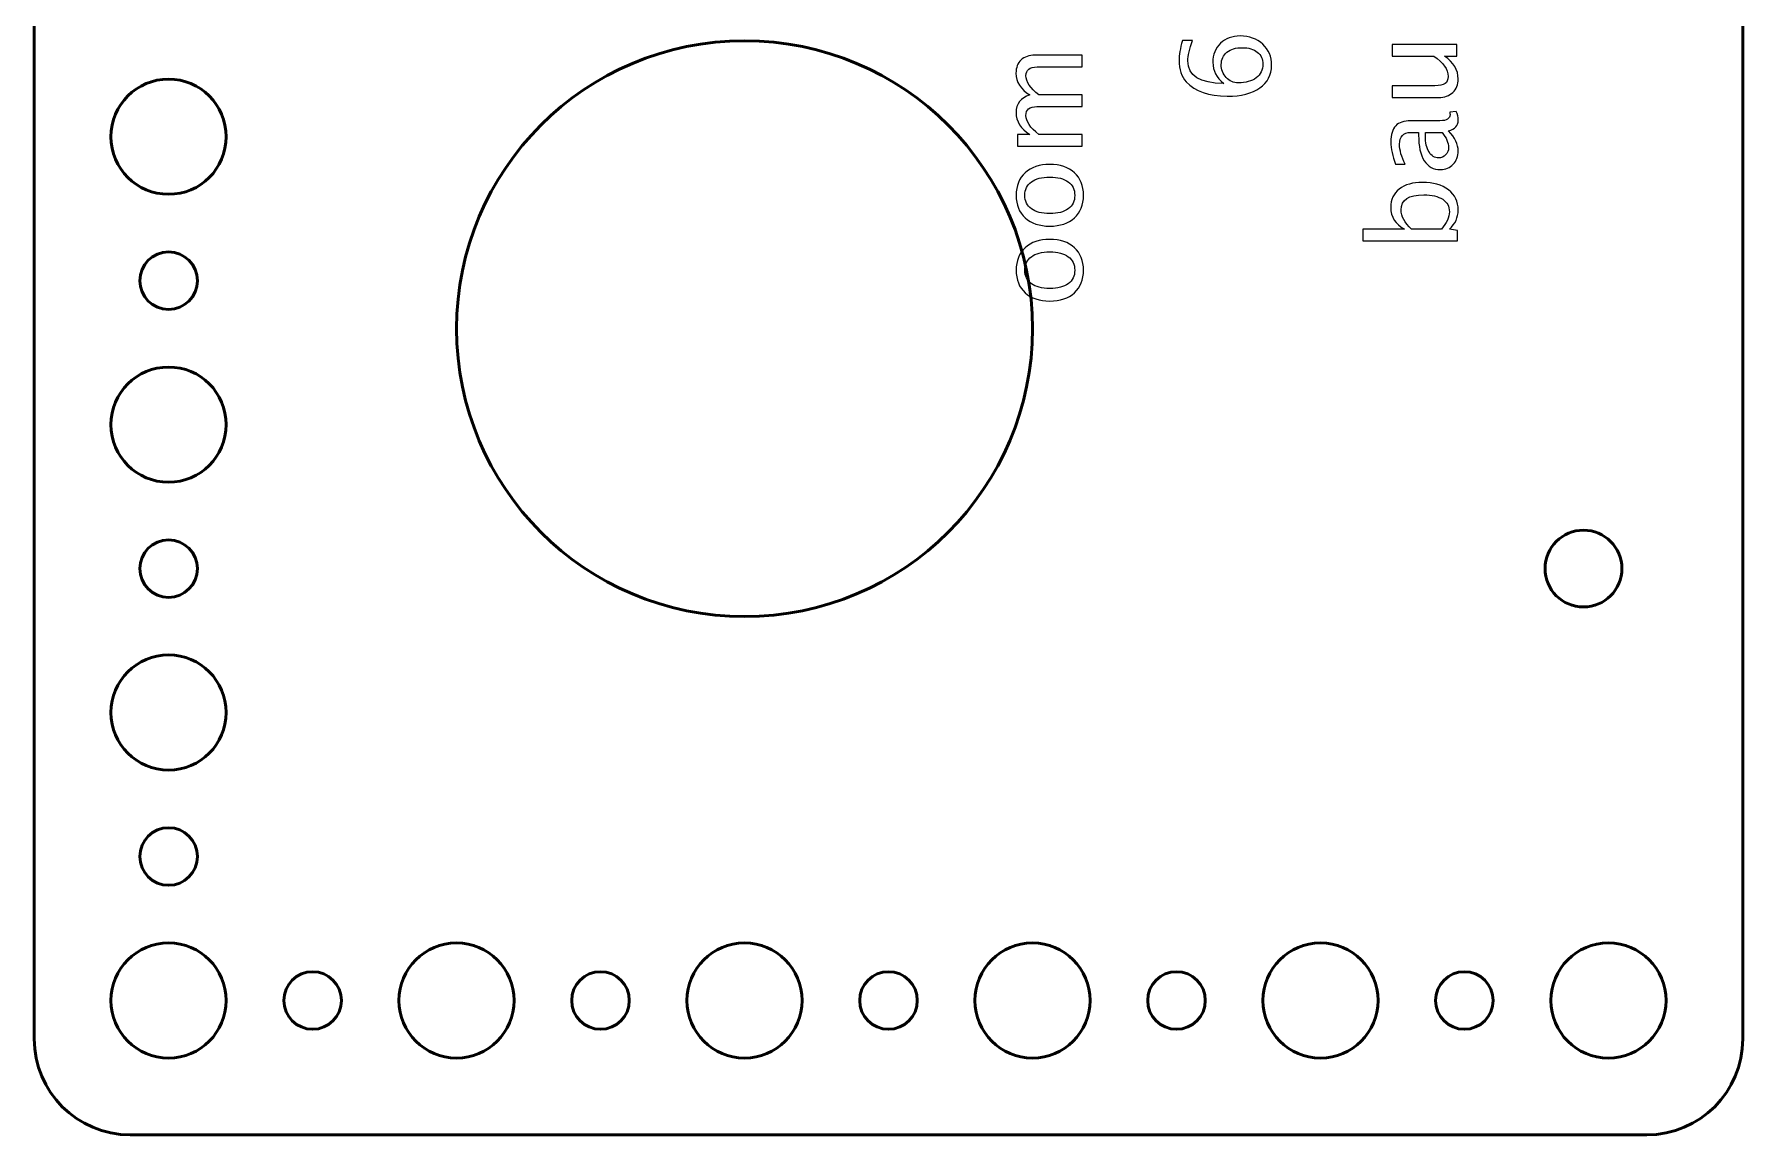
# Model space of a CAD drawing. Header units: centimetres. Extents: x -9.1 to 9.1, y -13.6 to 13.6.
# Drawn here: x -9.05 to -0.15, y 0.15 to 5.88 of the extents above; entities that cross this region are included whole.
import ezdxf

# ---------------------------------------------------------------- set-up
doc = ezdxf.new("R2010")
doc.units = ezdxf.units.CM
doc.header["$MEASUREMENT"] = 0
doc.layers.add('Layer 1', color=7, linetype='Continuous')

msp = doc.modelspace()

# ---------------------------------------------------------------- linework, layer by layer
at = {"layer": 'Layer 1', "lineweight": 53}
for centre, major_axis in [((-5.35, 4.35), (0, 1.5)), ((-8.34999, 5.35001), (0, 0.30001)), ((-8.35, 4.6), (0, 0.15)), ((-8.34999, 3.85001), (0, 0.30001)), ((-8.35, 3.1), (0, 0.15)), ((-8.34999, 2.35001), (0, 0.30001)), ((-8.35, 1.6), (0, 0.15)), ((-8.34999, 0.85001), (0, 0.30001)), ((-6.84999, 0.85001), (0, 0.30001)), ((-5.34999, 0.85001), (0, 0.30001)), ((-3.84999, 0.85001), (0, 0.30001)), ((-2.34999, 0.85001), (0, 0.30001)), ((-0.84999, 0.85001), (0, 0.30001)), ((-7.6, 0.85), (0, 0.15)), ((-6.1, 0.85), (0, 0.15)), ((-4.6, 0.85), (0, 0.15)), ((-3.1, 0.85), (0, 0.15)), ((-1.6, 0.85), (0, 0.15))]:
    msp.add_ellipse(centre, major_axis=major_axis, ratio=1, dxfattribs=at)
for points, knots in [([(-9.05, 13.05), (-9.05, 13.05), (-9.05, 0.65), (-9.05, 0.65), (-9.05, 0.65), (-9.05, 0.37386), (-8.82614, 0.15), (-8.55, 0.15), (-8.55, 0.15), (-8.55, 0.15), (-0.65, 0.15), (-0.65, 0.15), (-0.65, 0.15), (-0.37386, 0.15), (-0.15, 0.37386), (-0.15, 0.65), (-0.15, 0.65), (-0.15, 0.65), (-0.15, 13.05), (-0.15, 13.05), (-0.15, 13.05), (-0.15, 13.32614), (-0.37386, 13.55), (-0.65, 13.55), (-0.65, 13.55), (-0.65, 13.55), (-8.55, 13.55), (-8.55, 13.55), (-8.55, 13.55), (-8.82614, 13.55), (-9.05, 13.32614), (-9.05, 13.05)], [0, 0, 0, 0, 0.1111111, 0.1111111, 0.1111111, 0.1111111, 0.2222222, 0.2222222, 0.2222222, 0.2222222, 0.3333333, 0.3333333, 0.3333333, 0.3333333, 0.4444444, 0.4444444, 0.4444444, 0.4444444, 0.5555556, 0.5555556, 0.5555556, 0.5555556, 0.6666667, 0.6666667, 0.6666667, 0.6666667, 0.7777778, 0.7777778, 0.7777778, 0.7777778, 1, 1, 1, 1]), ([(-0.98, 2.9), (-1.09046, 2.9), (-1.18, 2.98954), (-1.18, 3.1), (-1.18, 3.1), (-1.18, 3.21046), (-1.09046, 3.3), (-0.98, 3.3), (-0.98, 3.3), (-0.86954, 3.3), (-0.78, 3.21046), (-0.78, 3.1), (-0.78, 3.1), (-0.78, 2.98954), (-0.86954, 2.9), (-0.98, 2.9)], [0, 0, 0, 0, 0.2, 0.2, 0.2, 0.2, 0.4, 0.4, 0.4, 0.4, 0.6, 0.6, 0.6, 0.6, 1, 1, 1, 1])]:
    msp.add_open_spline(points, degree=3, knots=knots, dxfattribs=at)
at = {"layer": 'Layer 1', "color": 5, "lineweight": 9}
for points, knots in [([(-2.85387, 5.62775), (-2.89166, 5.65696), (-2.9106, 5.69368), (-2.9106, 5.73793), (-2.9106, 5.73793), (-2.9106, 5.77804), (-2.89737, 5.81085), (-2.87081, 5.83646), (-2.87081, 5.83646), (-2.84424, 5.86197), (-2.81016, 5.87478), (-2.76857, 5.87478), (-2.76857, 5.87478), (-2.72084, 5.87478), (-2.68158, 5.86049), (-2.65078, 5.83181), (-2.65078, 5.83181), (-2.61998, 5.80313), (-2.60453, 5.76672), (-2.60453, 5.72237), (-2.60453, 5.72237), (-2.60453, 5.67199), (-2.62496, 5.63241), (-2.6657, 5.60394), (-2.6657, 5.60394), (-2.70655, 5.57536), (-2.76307, 5.56108), (-2.83514, 5.56108), (-2.83514, 5.56108), (-2.9323, 5.56108), (-3.00352, 5.58605), (-3.04903, 5.6359), (-3.04903, 5.6359), (-3.07401, 5.66299), (-3.0865, 5.70046), (-3.0865, 5.7482), (-3.0865, 5.7482), (-3.0865, 5.77593), (-3.08078, 5.81032), (-3.06935, 5.85128), (-3.06935, 5.85128), (-3.06935, 5.85128), (-3.01601, 5.85128), (-3.01601, 5.85128), (-3.01601, 5.85128), (-3.03252, 5.80799), (-3.04078, 5.77243), (-3.04078, 5.74449), (-3.04078, 5.74449), (-3.04078, 5.6667), (-2.97844, 5.62775), (-2.85387, 5.62775)], [0, 0, 0, 0, 0.0714286, 0.0714286, 0.0714286, 0.0714286, 0.1428571, 0.1428571, 0.1428571, 0.1428571, 0.2142857, 0.2142857, 0.2142857, 0.2142857, 0.2857143, 0.2857143, 0.2857143, 0.2857143, 0.3571429, 0.3571429, 0.3571429, 0.3571429, 0.4285714, 0.4285714, 0.4285714, 0.4285714, 0.5, 0.5, 0.5, 0.5, 0.5714286, 0.5714286, 0.5714286, 0.5714286, 0.6428571, 0.6428571, 0.6428571, 0.6428571, 0.7142857, 0.7142857, 0.7142857, 0.7142857, 0.7857143, 0.7857143, 0.7857143, 0.7857143, 0.8571429, 0.8571429, 0.8571429, 0.8571429, 1, 1, 1, 1]), ([(-2.75651, 5.81382), (-2.79048, 5.81382), (-2.81736, 5.80598), (-2.83715, 5.79021), (-2.83715, 5.79021), (-2.85694, 5.77445), (-2.86679, 5.75286), (-2.86679, 5.72543), (-2.86679, 5.72543), (-2.86679, 5.69929), (-2.85811, 5.67696), (-2.84064, 5.65834), (-2.84064, 5.65834), (-2.82329, 5.6396), (-2.80233, 5.63029), (-2.77789, 5.63029), (-2.77789, 5.63029), (-2.73936, 5.63029), (-2.70846, 5.63918), (-2.68518, 5.65685), (-2.68518, 5.65685), (-2.66189, 5.67463), (-2.65025, 5.69813), (-2.65025, 5.72734), (-2.65025, 5.72734), (-2.65025, 5.75391), (-2.65978, 5.77497), (-2.67883, 5.79053), (-2.67883, 5.79053), (-2.69788, 5.80609), (-2.7238, 5.81382), (-2.75651, 5.81382)], [0, 0, 0, 0, 0.1111111, 0.1111111, 0.1111111, 0.1111111, 0.2222222, 0.2222222, 0.2222222, 0.2222222, 0.3333333, 0.3333333, 0.3333333, 0.3333333, 0.4444444, 0.4444444, 0.4444444, 0.4444444, 0.5555556, 0.5555556, 0.5555556, 0.5555556, 0.6666667, 0.6666667, 0.6666667, 0.6666667, 0.7777778, 0.7777778, 0.7777778, 0.7777778, 1, 1, 1, 1]), ([(-1.64018, 5.7692), (-1.64018, 5.7692), (-1.70347, 5.7692), (-1.70347, 5.7692), (-1.70347, 5.7692), (-1.65616, 5.73671), (-1.63256, 5.69722), (-1.63256, 5.65087), (-1.63256, 5.65087), (-1.63256, 5.62145), (-1.64177, 5.59806), (-1.66029, 5.5807), (-1.66029, 5.5807), (-1.67881, 5.56324), (-1.70368, 5.55456), (-1.73511, 5.55456), (-1.73511, 5.55456), (-1.73511, 5.55456), (-1.97673, 5.55456), (-1.97673, 5.55456), (-1.97673, 5.55456), (-1.97673, 5.55456), (-1.97673, 5.61552), (-1.97673, 5.61552), (-1.97673, 5.61552), (-1.97673, 5.61552), (-1.75501, 5.61552), (-1.75501, 5.61552), (-1.75501, 5.61552), (-1.72972, 5.61552), (-1.71183, 5.61922), (-1.70125, 5.62653), (-1.70125, 5.62653), (-1.69056, 5.63394), (-1.68527, 5.64621), (-1.68527, 5.66346), (-1.68527, 5.66346), (-1.68527, 5.70072), (-1.70971, 5.73607), (-1.75871, 5.7692), (-1.75871, 5.7692), (-1.75871, 5.7692), (-1.97673, 5.7692), (-1.97673, 5.7692), (-1.97673, 5.7692), (-1.97673, 5.7692), (-1.97673, 5.83016), (-1.97673, 5.83016), (-1.97673, 5.83016), (-1.97673, 5.83016), (-1.64018, 5.83016), (-1.64018, 5.83016), (-1.64018, 5.83016), (-1.64018, 5.83016), (-1.64018, 5.7692), (-1.64018, 5.7692)], [0, 0, 0, 0, 0.0666667, 0.0666667, 0.0666667, 0.0666667, 0.1333333, 0.1333333, 0.1333333, 0.1333333, 0.2, 0.2, 0.2, 0.2, 0.2666667, 0.2666667, 0.2666667, 0.2666667, 0.3333333, 0.3333333, 0.3333333, 0.3333333, 0.4, 0.4, 0.4, 0.4, 0.4666667, 0.4666667, 0.4666667, 0.4666667, 0.5333333, 0.5333333, 0.5333333, 0.5333333, 0.6, 0.6, 0.6, 0.6, 0.6666667, 0.6666667, 0.6666667, 0.6666667, 0.7333333, 0.7333333, 0.7333333, 0.7333333, 0.8, 0.8, 0.8, 0.8, 0.8666667, 0.8666667, 0.8666667, 0.8666667, 1, 1, 1, 1]), ([(-3.59174, 5.30076), (-3.59174, 5.30076), (-3.92829, 5.30076), (-3.92829, 5.30076), (-3.92829, 5.30076), (-3.92829, 5.30076), (-3.92829, 5.36172), (-3.92829, 5.36172), (-3.92829, 5.36172), (-3.92829, 5.36172), (-3.86468, 5.36172), (-3.86468, 5.36172), (-3.86468, 5.36172), (-3.91178, 5.39146), (-3.93528, 5.42956), (-3.93528, 5.47624), (-3.93528, 5.47624), (-3.93528, 5.52122), (-3.91178, 5.55181), (-3.86468, 5.56811), (-3.86468, 5.56811), (-3.9122, 5.597), (-3.93591, 5.63467), (-3.93591, 5.68092), (-3.93591, 5.68092), (-3.93591, 5.71045), (-3.92723, 5.73342), (-3.90977, 5.74982), (-3.90977, 5.74982), (-3.89231, 5.76623), (-3.86786, 5.77448), (-3.83643, 5.77448), (-3.83643, 5.77448), (-3.83643, 5.77448), (-3.59174, 5.77448), (-3.59174, 5.77448), (-3.59174, 5.77448), (-3.59174, 5.77448), (-3.59174, 5.71352), (-3.59174, 5.71352), (-3.59174, 5.71352), (-3.59174, 5.71352), (-3.82637, 5.71352), (-3.82637, 5.71352), (-3.82637, 5.71352), (-3.86468, 5.71352), (-3.88384, 5.69828), (-3.88384, 5.6678), (-3.88384, 5.6678), (-3.88384, 5.63616), (-3.86151, 5.60292), (-3.81674, 5.56811), (-3.81674, 5.56811), (-3.81674, 5.56811), (-3.59174, 5.56811), (-3.59174, 5.56811), (-3.59174, 5.56811), (-3.59174, 5.56811), (-3.59174, 5.50715), (-3.59174, 5.50715), (-3.59174, 5.50715), (-3.59174, 5.50715), (-3.82658, 5.50715), (-3.82658, 5.50715), (-3.82658, 5.50715), (-3.86521, 5.50715), (-3.88448, 5.49169), (-3.88448, 5.46068), (-3.88448, 5.46068), (-3.88448, 5.42988), (-3.86204, 5.39686), (-3.81706, 5.36172), (-3.81706, 5.36172), (-3.81706, 5.36172), (-3.59174, 5.36172), (-3.59174, 5.36172), (-3.59174, 5.36172), (-3.59174, 5.36172), (-3.59174, 5.30076), (-3.59174, 5.30076)], [0, 0, 0, 0, 0.047619, 0.047619, 0.047619, 0.047619, 0.0952381, 0.0952381, 0.0952381, 0.0952381, 0.1428571, 0.1428571, 0.1428571, 0.1428571, 0.1904762, 0.1904762, 0.1904762, 0.1904762, 0.2380952, 0.2380952, 0.2380952, 0.2380952, 0.2857143, 0.2857143, 0.2857143, 0.2857143, 0.3333333, 0.3333333, 0.3333333, 0.3333333, 0.3809524, 0.3809524, 0.3809524, 0.3809524, 0.4285714, 0.4285714, 0.4285714, 0.4285714, 0.4761905, 0.4761905, 0.4761905, 0.4761905, 0.5238095, 0.5238095, 0.5238095, 0.5238095, 0.5714286, 0.5714286, 0.5714286, 0.5714286, 0.6190476, 0.6190476, 0.6190476, 0.6190476, 0.6666667, 0.6666667, 0.6666667, 0.6666667, 0.7142857, 0.7142857, 0.7142857, 0.7142857, 0.7619048, 0.7619048, 0.7619048, 0.7619048, 0.8095238, 0.8095238, 0.8095238, 0.8095238, 0.8571429, 0.8571429, 0.8571429, 0.8571429, 0.9047619, 0.9047619, 0.9047619, 0.9047619, 1, 1, 1, 1]), ([(-1.68304, 5.38121), (-1.64939, 5.34458), (-1.63256, 5.30934), (-1.63256, 5.27547), (-1.63256, 5.27547), (-1.63256, 5.24764), (-1.64124, 5.22446), (-1.6587, 5.20615), (-1.6587, 5.20615), (-1.67616, 5.18774), (-1.69818, 5.17853), (-1.72474, 5.17853), (-1.72474, 5.17853), (-1.76147, 5.17853), (-1.78972, 5.19398), (-1.80941, 5.22489), (-1.80941, 5.22489), (-1.82909, 5.25579), (-1.83894, 5.30013), (-1.83894, 5.35792), (-1.83894, 5.35792), (-1.83894, 5.35792), (-1.83894, 5.37222), (-1.83894, 5.37222), (-1.83894, 5.37222), (-1.83894, 5.37222), (-1.87947, 5.37222), (-1.87947, 5.37222), (-1.87947, 5.37222), (-1.91852, 5.37222), (-1.938, 5.35189), (-1.938, 5.31114), (-1.938, 5.31114), (-1.938, 5.2796), (-1.92805, 5.2451), (-1.90815, 5.20774), (-1.90815, 5.20774), (-1.90815, 5.20774), (-1.95832, 5.20774), (-1.95832, 5.20774), (-1.95832, 5.20774), (-1.97525, 5.2488), (-1.98372, 5.28754), (-1.98372, 5.32384), (-1.98372, 5.32384), (-1.98372, 5.3612), (-1.97525, 5.38883), (-1.95821, 5.40651), (-1.95821, 5.40651), (-1.94117, 5.42429), (-1.91492, 5.43318), (-1.87947, 5.43318), (-1.87947, 5.43318), (-1.87947, 5.43318), (-1.72739, 5.43318), (-1.72739, 5.43318), (-1.72739, 5.43318), (-1.69257, 5.43318), (-1.67511, 5.44386), (-1.67511, 5.46535), (-1.67511, 5.46535), (-1.67511, 5.46799), (-1.67553, 5.47191), (-1.67638, 5.4771), (-1.67638, 5.4771), (-1.67638, 5.4771), (-1.64251, 5.48144), (-1.64251, 5.48144), (-1.64251, 5.48144), (-1.63584, 5.46757), (-1.63256, 5.45233), (-1.63256, 5.43561), (-1.63256, 5.43561), (-1.63256, 5.40714), (-1.64939, 5.38904), (-1.68304, 5.38121)], [0, 0, 0, 0, 0.05, 0.05, 0.05, 0.05, 0.1, 0.1, 0.1, 0.1, 0.15, 0.15, 0.15, 0.15, 0.2, 0.2, 0.2, 0.2, 0.25, 0.25, 0.25, 0.25, 0.3, 0.3, 0.3, 0.3, 0.35, 0.35, 0.35, 0.35, 0.4, 0.4, 0.4, 0.4, 0.45, 0.45, 0.45, 0.45, 0.5, 0.5, 0.5, 0.5, 0.55, 0.55, 0.55, 0.55, 0.6, 0.6, 0.6, 0.6, 0.65, 0.65, 0.65, 0.65, 0.7, 0.7, 0.7, 0.7, 0.75, 0.75, 0.75, 0.75, 0.8, 0.8, 0.8, 0.8, 0.85, 0.85, 0.85, 0.85, 0.9, 0.9, 0.9, 0.9, 1, 1, 1, 1]), ([(-1.71627, 5.37222), (-1.71627, 5.37222), (-1.80274, 5.37222), (-1.80274, 5.37222), (-1.80274, 5.37222), (-1.80274, 5.37222), (-1.80338, 5.35263), (-1.80338, 5.35263), (-1.80338, 5.35263), (-1.80338, 5.31876), (-1.79713, 5.29145), (-1.78464, 5.27061), (-1.78464, 5.27061), (-1.77205, 5.24986), (-1.75543, 5.23949), (-1.73469, 5.23949), (-1.73469, 5.23949), (-1.72019, 5.23949), (-1.70791, 5.24468), (-1.69786, 5.25494), (-1.69786, 5.25494), (-1.68781, 5.26531), (-1.68273, 5.27791), (-1.68273, 5.29283), (-1.68273, 5.29283), (-1.68273, 5.31823), (-1.69394, 5.34469), (-1.71627, 5.37222)], [0, 0, 0, 0, 0.125, 0.125, 0.125, 0.125, 0.25, 0.25, 0.25, 0.25, 0.375, 0.375, 0.375, 0.375, 0.5, 0.5, 0.5, 0.5, 0.625, 0.625, 0.625, 0.625, 0.75, 0.75, 0.75, 0.75, 1, 1, 1, 1]), ([(-3.58412, 5.04465), (-3.58412, 4.99522), (-3.59989, 4.95606), (-3.63143, 4.92728), (-3.63143, 4.92728), (-3.66297, 4.89838), (-3.70583, 4.88399), (-3.75991, 4.88399), (-3.75991, 4.88399), (-3.81388, 4.88399), (-3.85664, 4.89838), (-3.88807, 4.92728), (-3.88807, 4.92728), (-3.91951, 4.95606), (-3.93528, 4.99522), (-3.93528, 5.04465), (-3.93528, 5.04465), (-3.93528, 5.09408), (-3.91951, 5.13324), (-3.88807, 5.16202), (-3.88807, 5.16202), (-3.85664, 5.19092), (-3.81388, 5.20531), (-3.75991, 5.20531), (-3.75991, 5.20531), (-3.70583, 5.20531), (-3.66297, 5.19092), (-3.63143, 5.16202), (-3.63143, 5.16202), (-3.59989, 5.13324), (-3.58412, 5.09408), (-3.58412, 5.04465)], [0, 0, 0, 0, 0.1111111, 0.1111111, 0.1111111, 0.1111111, 0.2222222, 0.2222222, 0.2222222, 0.2222222, 0.3333333, 0.3333333, 0.3333333, 0.3333333, 0.4444444, 0.4444444, 0.4444444, 0.4444444, 0.5555556, 0.5555556, 0.5555556, 0.5555556, 0.6666667, 0.6666667, 0.6666667, 0.6666667, 0.7777778, 0.7777778, 0.7777778, 0.7777778, 1, 1, 1, 1]), ([(-3.62984, 5.04454), (-3.62984, 5.07471), (-3.64116, 5.09821), (-3.66392, 5.11493), (-3.66392, 5.11493), (-3.68657, 5.13154), (-3.71863, 5.13991), (-3.75991, 5.13991), (-3.75991, 5.13991), (-3.80108, 5.13991), (-3.83304, 5.13154), (-3.85569, 5.11493), (-3.85569, 5.11493), (-3.87823, 5.09821), (-3.88956, 5.07471), (-3.88956, 5.04454), (-3.88956, 5.04454), (-3.88956, 5.01427), (-3.87823, 4.99078), (-3.85569, 4.97427), (-3.85569, 4.97427), (-3.83304, 4.95765), (-3.80108, 4.9494), (-3.75991, 4.9494), (-3.75991, 4.9494), (-3.71863, 4.9494), (-3.68657, 4.95765), (-3.66392, 4.97427), (-3.66392, 4.97427), (-3.64116, 4.99078), (-3.62984, 5.01427), (-3.62984, 5.04454)], [0, 0, 0, 0, 0.1111111, 0.1111111, 0.1111111, 0.1111111, 0.2222222, 0.2222222, 0.2222222, 0.2222222, 0.3333333, 0.3333333, 0.3333333, 0.3333333, 0.4444444, 0.4444444, 0.4444444, 0.4444444, 0.5555556, 0.5555556, 0.5555556, 0.5555556, 0.6666667, 0.6666667, 0.6666667, 0.6666667, 0.7777778, 0.7777778, 0.7777778, 0.7777778, 1, 1, 1, 1]), ([(-1.63637, 4.80811), (-1.63637, 4.80811), (-2.12977, 4.80811), (-2.12977, 4.80811), (-2.12977, 4.80811), (-2.12977, 4.80811), (-2.12977, 4.86907), (-2.12977, 4.86907), (-2.12977, 4.86907), (-2.12977, 4.86907), (-1.91312, 4.86907), (-1.91312, 4.86907), (-1.91312, 4.86907), (-1.96022, 4.89405), (-1.98372, 4.93162), (-1.98372, 4.98169), (-1.98372, 4.98169), (-1.98372, 5.02222), (-1.969, 5.05408), (-1.93948, 5.07736), (-1.93948, 5.07736), (-1.90995, 5.10064), (-1.86963, 5.11229), (-1.81851, 5.11229), (-1.81851, 5.11229), (-1.76284, 5.11229), (-1.71786, 5.09906), (-1.68378, 5.0727), (-1.68378, 5.0727), (-1.6496, 5.04635), (-1.63256, 5.01164), (-1.63256, 4.96867), (-1.63256, 4.96867), (-1.63256, 4.92876), (-1.6478, 4.89553), (-1.67839, 4.86907), (-1.67839, 4.86907), (-1.67839, 4.86907), (-1.63637, 4.86166), (-1.63637, 4.86166), (-1.63637, 4.86166), (-1.63637, 4.86166), (-1.63637, 4.80811), (-1.63637, 4.80811)], [0, 0, 0, 0, 0.0833333, 0.0833333, 0.0833333, 0.0833333, 0.1666667, 0.1666667, 0.1666667, 0.1666667, 0.25, 0.25, 0.25, 0.25, 0.3333333, 0.3333333, 0.3333333, 0.3333333, 0.4166667, 0.4166667, 0.4166667, 0.4166667, 0.5, 0.5, 0.5, 0.5, 0.5833333, 0.5833333, 0.5833333, 0.5833333, 0.6666667, 0.6666667, 0.6666667, 0.6666667, 0.75, 0.75, 0.75, 0.75, 0.8333333, 0.8333333, 0.8333333, 0.8333333, 1, 1, 1, 1]), ([(-1.7204, 4.86907), (-1.69236, 4.9005), (-1.67828, 4.93045), (-1.67828, 4.95892), (-1.67828, 4.95892), (-1.67828, 4.98698), (-1.69003, 5.00867), (-1.71342, 5.02391), (-1.71342, 5.02391), (-1.73681, 5.03926), (-1.76972, 5.04688), (-1.81227, 5.04688), (-1.81227, 5.04688), (-1.89101, 5.04688), (-1.93038, 5.02085), (-1.93038, 4.96878), (-1.93038, 4.96878), (-1.93038, 4.93469), (-1.91196, 4.90146), (-1.87502, 4.86907), (-1.87502, 4.86907), (-1.87502, 4.86907), (-1.7204, 4.86907), (-1.7204, 4.86907)], [0, 0, 0, 0, 0.1428571, 0.1428571, 0.1428571, 0.1428571, 0.2857143, 0.2857143, 0.2857143, 0.2857143, 0.4285714, 0.4285714, 0.4285714, 0.4285714, 0.5714286, 0.5714286, 0.5714286, 0.5714286, 0.7142857, 0.7142857, 0.7142857, 0.7142857, 1, 1, 1, 1]), ([(-3.58412, 4.65454), (-3.58412, 4.60511), (-3.59989, 4.56595), (-3.63143, 4.53717), (-3.63143, 4.53717), (-3.66297, 4.50827), (-3.70583, 4.49388), (-3.75991, 4.49388), (-3.75991, 4.49388), (-3.81388, 4.49388), (-3.85664, 4.50827), (-3.88807, 4.53717), (-3.88807, 4.53717), (-3.91951, 4.56595), (-3.93528, 4.60511), (-3.93528, 4.65454), (-3.93528, 4.65454), (-3.93528, 4.70397), (-3.91951, 4.74313), (-3.88807, 4.77191), (-3.88807, 4.77191), (-3.85664, 4.80081), (-3.81388, 4.8152), (-3.75991, 4.8152), (-3.75991, 4.8152), (-3.70583, 4.8152), (-3.66297, 4.80081), (-3.63143, 4.77191), (-3.63143, 4.77191), (-3.59989, 4.74313), (-3.58412, 4.70397), (-3.58412, 4.65454)], [0, 0, 0, 0, 0.1111111, 0.1111111, 0.1111111, 0.1111111, 0.2222222, 0.2222222, 0.2222222, 0.2222222, 0.3333333, 0.3333333, 0.3333333, 0.3333333, 0.4444444, 0.4444444, 0.4444444, 0.4444444, 0.5555556, 0.5555556, 0.5555556, 0.5555556, 0.6666667, 0.6666667, 0.6666667, 0.6666667, 0.7777778, 0.7777778, 0.7777778, 0.7777778, 1, 1, 1, 1]), ([(-3.62984, 4.65443), (-3.62984, 4.6846), (-3.64116, 4.7081), (-3.66392, 4.72482), (-3.66392, 4.72482), (-3.68657, 4.74143), (-3.71863, 4.7498), (-3.75991, 4.7498), (-3.75991, 4.7498), (-3.80108, 4.7498), (-3.83304, 4.74143), (-3.85569, 4.72482), (-3.85569, 4.72482), (-3.87823, 4.7081), (-3.88956, 4.6846), (-3.88956, 4.65443), (-3.88956, 4.65443), (-3.88956, 4.62416), (-3.87823, 4.60067), (-3.85569, 4.58416), (-3.85569, 4.58416), (-3.83304, 4.56754), (-3.80108, 4.55929), (-3.75991, 4.55929), (-3.75991, 4.55929), (-3.71863, 4.55929), (-3.68657, 4.56754), (-3.66392, 4.58416), (-3.66392, 4.58416), (-3.64116, 4.60067), (-3.62984, 4.62416), (-3.62984, 4.65443)], [0, 0, 0, 0, 0.1111111, 0.1111111, 0.1111111, 0.1111111, 0.2222222, 0.2222222, 0.2222222, 0.2222222, 0.3333333, 0.3333333, 0.3333333, 0.3333333, 0.4444444, 0.4444444, 0.4444444, 0.4444444, 0.5555556, 0.5555556, 0.5555556, 0.5555556, 0.6666667, 0.6666667, 0.6666667, 0.6666667, 0.7777778, 0.7777778, 0.7777778, 0.7777778, 1, 1, 1, 1])]:
    msp.add_open_spline(points, degree=3, knots=knots, dxfattribs=at)

doc.saveas('drawing.dxf')
